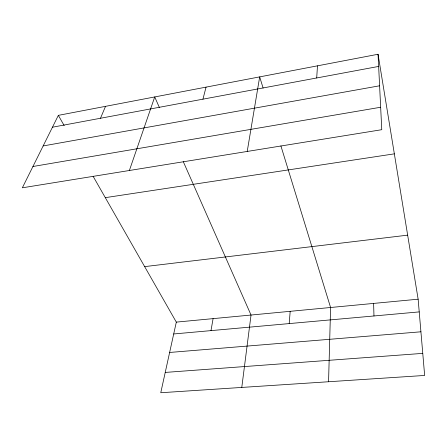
<?xml version="1.0" encoding="UTF-8"?>
<svg xmlns="http://www.w3.org/2000/svg" width="447" height="447" viewBox="0 0 447 447"><rect width="100%" height="100%" fill="white"/><g stroke="black" fill="none" stroke-linecap="round" stroke-linejoin="round"><path stroke-width="0.67" d="M328.562 381.744L330.59 307.497L280.906 145.929M316.705 77.968L317.476 65.838M289.209 323.589L290.176 311.324M241.782 387.432L251.03 315.034L183.32 161.713M247.219 151.449L259.679 76.884L263.104 88.037M210.995 330.618L213.09 318.627M93.116 176.302L176.314 322.114L160.758 392.74L424.65 375.452L418.141 299.199L378.05 54.26L58.345 115.36L22.35 187.801L381.766 129.697L378.05 54.26M202.938 99.167L206.056 87.131M129.379 170.497L154.723 96.943L159.423 107.593M100.48 118.259L105.526 106.347M52.455 127.211L378.654 66.424M43.147 145.945L379.604 85.79M32.933 166.502L380.66 107.246M105.302 197.658L394.349 153.846M144.649 266.624L407.658 235.15M176.314 322.114L418.141 299.199M173.704 333.97L419.225 311.9M169.631 352.459L420.923 331.797M165.234 372.424L422.767 353.376M58.345 115.36L64.167 125.568M373.619 303.418L373.971 315.968"/></g></svg>
